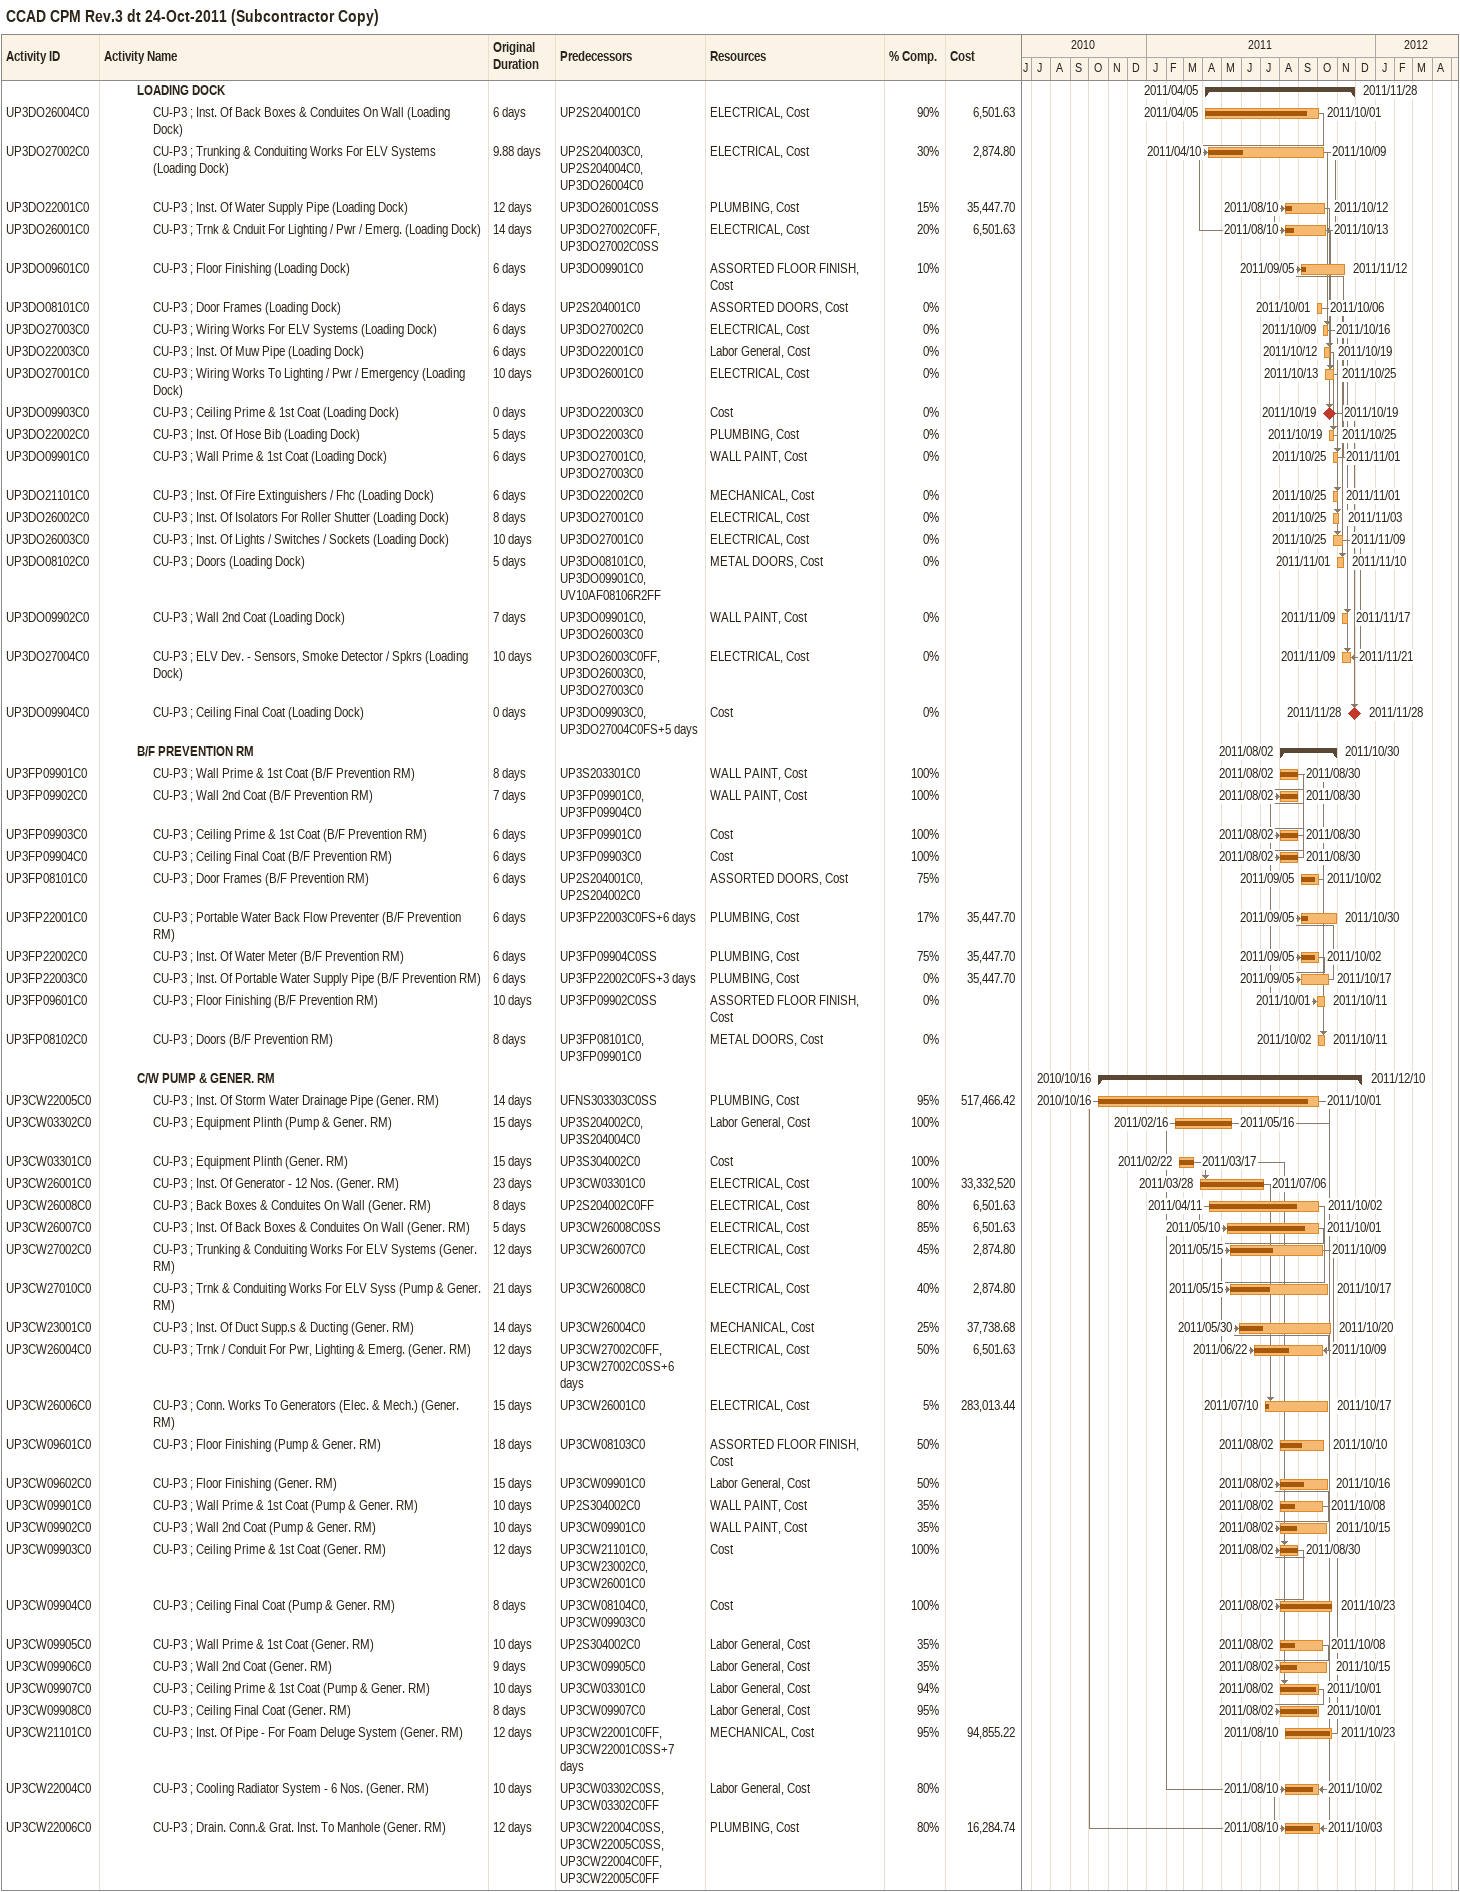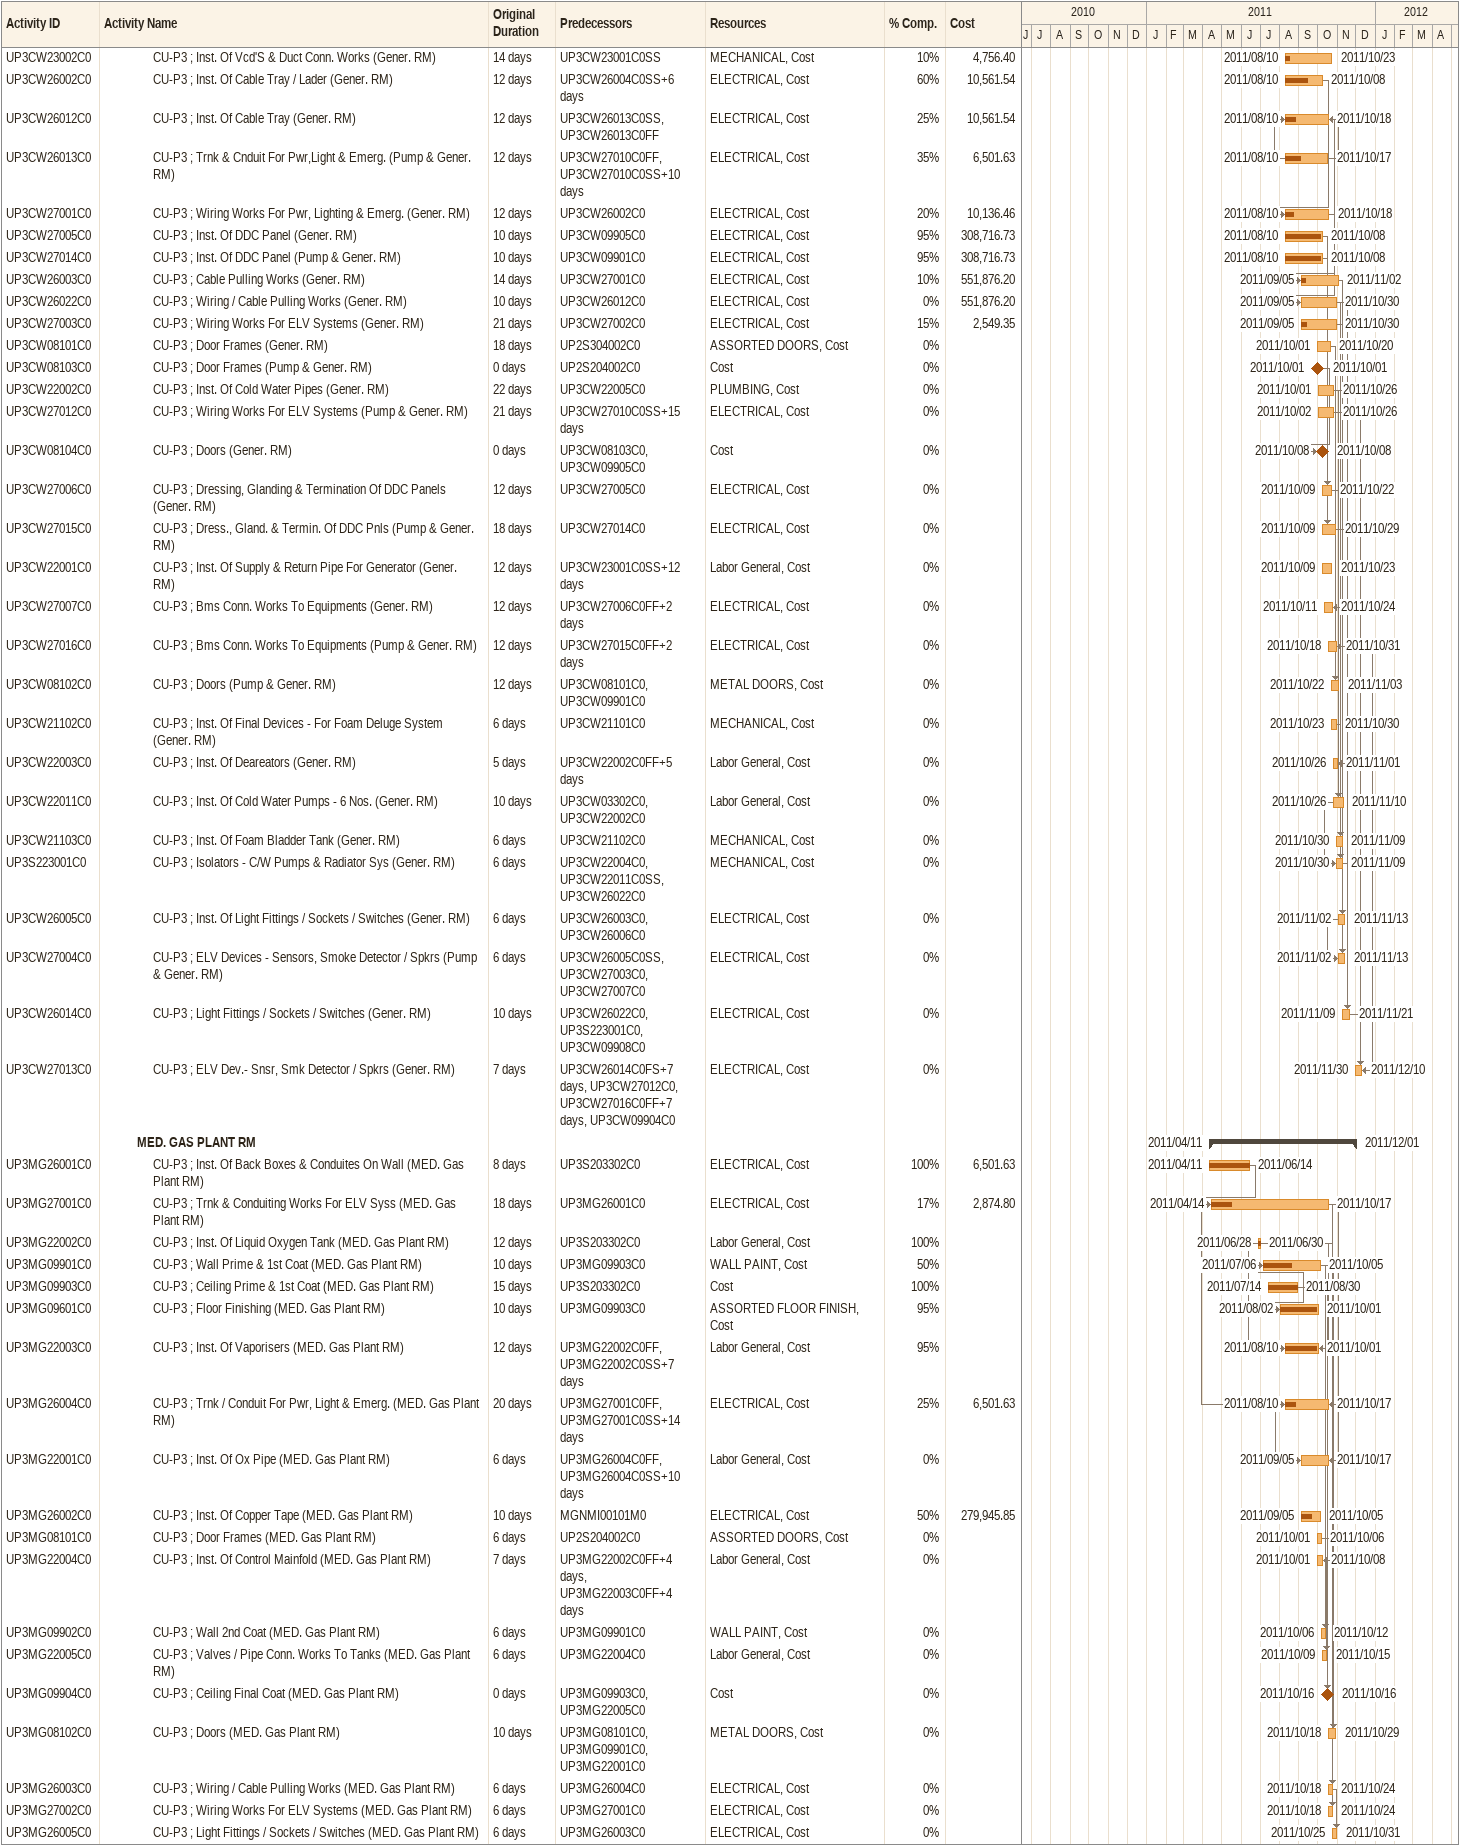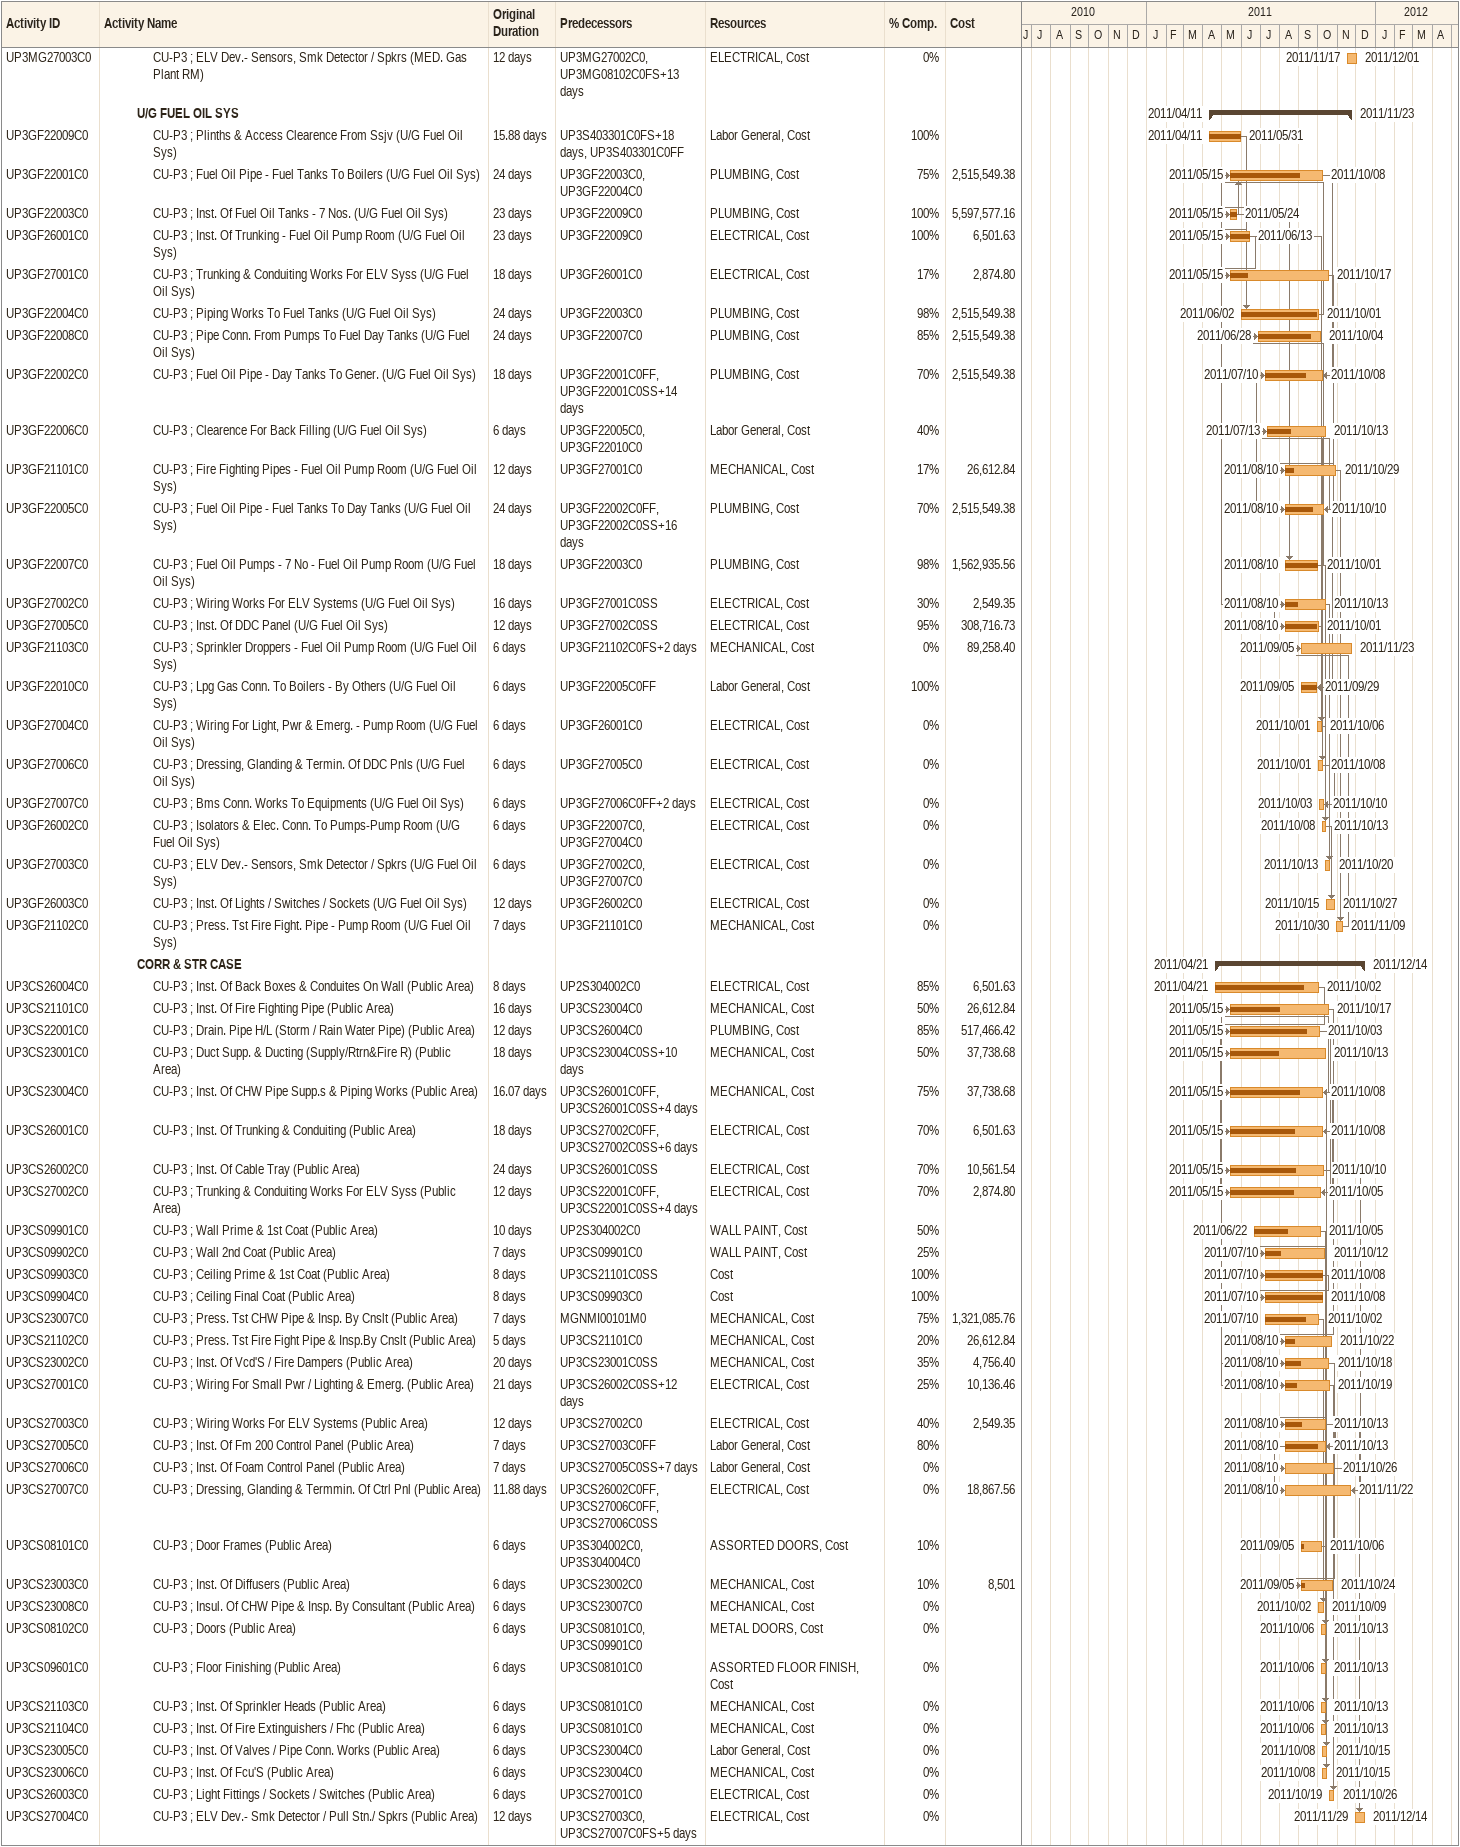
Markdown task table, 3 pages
CCAD CPM Rev.3 dt 24-Oct-2011 (Subcontractor Copy)

| ID | Level | Task | Original duration | Start | Finish | Predecessors | Resources | % complete | Cost |
|---|---|---|---|---|---|---|---|---|---|
|  | 3 | **LOADING DOCK** |  | 2011-04-05 | 2011-11-28 |  |  |  |  |
| UP3DO26004C0 | 4 | CU-P3 ; Inst. Of Back Boxes & Conduites On Wall (Loading Dock) | 6d | 2011-04-05 | 2011-10-01 | UP2S204001C0 | ELECTRICAL, Cost | 90 | 6501.63 |
| UP3DO27002C0 | 4 | CU-P3 ; Trunking & Conduiting Works For ELV Systems (Loading Dock) | 9.88d | 2011-04-10 | 2011-10-09 | UP2S204003C0, UP2S204004C0, UP3DO26004C0 | ELECTRICAL, Cost | 30 | 2874.80 |
| UP3DO22001C0 | 4 | CU-P3 ; Inst. Of Water Supply Pipe (Loading Dock) | 12d | 2011-08-10 | 2011-10-12 | UP3DO26001C0SS | PLUMBING, Cost | 15 | 35447.70 |
| UP3DO26001C0 | 4 | CU-P3 ; Trnk & Cnduit For Lighting / Pwr / Emerg. (Loading Dock) | 14d | 2011-08-10 | 2011-10-13 | UP3DO27002C0FF, UP3DO27002C0SS | ELECTRICAL, Cost | 20 | 6501.63 |
| UP3DO09601C0 | 4 | CU-P3 ; Floor Finishing (Loading Dock) | 6d | 2011-09-05 | 2011-11-12 | UP3DO09901C0 | ASSORTED FLOOR FINISH, Cost | 10 |  |
| UP3DO08101C0 | 4 | CU-P3 ; Door Frames (Loading Dock) | 6d | 2011-10-01 | 2011-10-06 | UP2S204001C0 | ASSORTED DOORS, Cost | 0 |  |
| UP3DO27003C0 | 4 | CU-P3 ; Wiring Works For ELV Systems (Loading Dock) | 6d | 2011-10-09 | 2011-10-16 | UP3DO27002C0 | ELECTRICAL, Cost | 0 |  |
| UP3DO22003C0 | 4 | CU-P3 ; Inst. Of Muw Pipe (Loading Dock) | 6d | 2011-10-12 | 2011-10-19 | UP3DO22001C0 | Labor General, Cost | 0 |  |
| UP3DO27001C0 | 4 | CU-P3 ; Wiring Works To Lighting / Pwr / Emergency (Loading Dock) | 10d | 2011-10-13 | 2011-10-25 | UP3DO26001C0 | ELECTRICAL, Cost | 0 |  |
| UP3DO09903C0 | 4 | CU-P3 ; Ceiling Prime & 1st Coat (Loading Dock) | 0d | 2011-10-19 | 2011-10-19 | UP3DO22003C0 | Cost | 0 |  |
| UP3DO22002C0 | 4 | CU-P3 ; Inst. Of Hose Bib (Loading Dock) | 5d | 2011-10-19 | 2011-10-25 | UP3DO22003C0 | PLUMBING, Cost | 0 |  |
| UP3DO09901C0 | 4 | CU-P3 ; Wall Prime & 1st Coat (Loading Dock) | 6d | 2011-10-25 | 2011-11-01 | UP3DO27001C0, UP3DO27003C0 | WALL PAINT, Cost | 0 |  |
| UP3DO21101C0 | 4 | CU-P3 ; Inst. Of Fire Extinguishers / Fhc (Loading Dock) | 6d | 2011-10-25 | 2011-11-01 | UP3DO22002C0 | MECHANICAL, Cost | 0 |  |
| UP3DO26002C0 | 4 | CU-P3 ; Inst. Of Isolators For Roller Shutter (Loading Dock) | 8d | 2011-10-25 | 2011-11-03 | UP3DO27001C0 | ELECTRICAL, Cost | 0 |  |
| UP3DO26003C0 | 4 | CU-P3 ; Inst. Of Lights / Switches / Sockets (Loading Dock) | 10d | 2011-10-25 | 2011-11-09 | UP3DO27001C0 | ELECTRICAL, Cost | 0 |  |
| UP3DO08102C0 | 4 | CU-P3 ; Doors (Loading Dock) | 5d | 2011-11-01 | 2011-11-10 | UP3DO08101C0, UP3DO09901C0, UV10AF08106R2FF | METAL DOORS, Cost | 0 |  |
| UP3DO09902C0 | 4 | CU-P3 ; Wall 2nd Coat (Loading Dock) | 7d | 2011-11-09 | 2011-11-17 | UP3DO09901C0, UP3DO26003C0 | WALL PAINT, Cost | 0 |  |
| UP3DO27004C0 | 4 | CU-P3 ; ELV Dev. - Sensors, Smoke Detector / Spkrs (Loading Dock) | 10d | 2011-11-09 | 2011-11-21 | UP3DO26003C0FF, UP3DO26003C0, UP3DO27003C0 | ELECTRICAL, Cost | 0 |  |
| UP3DO09904C0 | 4 | CU-P3 ; Ceiling Final Coat (Loading Dock) | 0d | 2011-11-28 | 2011-11-28 | UP3DO09903C0, UP3DO27004C0FS+5d | Cost | 0 |  |
|  | 3 | **B/F PREVENTION RM** |  | 2011-08-02 | 2011-10-30 |  |  |  |  |
| UP3FP09901C0 | 4 | CU-P3 ; Wall Prime & 1st Coat (B/F Prevention RM) | 8d | 2011-08-02 | 2011-08-30 | UP3S203301C0 | WALL PAINT, Cost | 100 |  |
| UP3FP09902C0 | 4 | CU-P3 ; Wall 2nd Coat (B/F Prevention RM) | 7d | 2011-08-02 | 2011-08-30 | UP3FP09901C0, UP3FP09904C0 | WALL PAINT, Cost | 100 |  |
| UP3FP09903C0 | 4 | CU-P3 ; Ceiling Prime & 1st Coat (B/F Prevention RM) | 6d | 2011-08-02 | 2011-08-30 | UP3FP09901C0 | Cost | 100 |  |
| UP3FP09904C0 | 4 | CU-P3 ; Ceiling Final Coat (B/F Prevention RM) | 6d | 2011-08-02 | 2011-08-30 | UP3FP09903C0 | Cost | 100 |  |
| UP3FP08101C0 | 4 | CU-P3 ; Door Frames (B/F Prevention RM) | 6d | 2011-09-05 | 2011-10-02 | UP2S204001C0, UP2S204002C0 | ASSORTED DOORS, Cost | 75 |  |
| UP3FP22001C0 | 4 | CU-P3 ; Portable Water Back Flow Preventer (B/F Prevention RM) | 6d | 2011-09-05 | 2011-10-30 | UP3FP22003C0FS+6d | PLUMBING, Cost | 17 | 35447.70 |
| UP3FP22002C0 | 4 | CU-P3 ; Inst. Of Water Meter (B/F Prevention RM) | 6d | 2011-09-05 | 2011-10-02 | UP3FP09904C0SS | PLUMBING, Cost | 75 | 35447.70 |
| UP3FP22003C0 | 4 | CU-P3 ; Inst. Of Portable Water Supply Pipe (B/F Prevention RM) | 6d | 2011-09-05 | 2011-10-17 | UP3FP22002C0FS+3d | PLUMBING, Cost | 0 | 35447.70 |
| UP3FP09601C0 | 4 | CU-P3 ; Floor Finishing (B/F Prevention RM) | 10d | 2011-10-01 | 2011-10-11 | UP3FP09902C0SS | ASSORTED FLOOR FINISH, Cost | 0 |  |
| UP3FP08102C0 | 4 | CU-P3 ; Doors (B/F Prevention RM) | 8d | 2011-10-02 | 2011-10-11 | UP3FP08101C0, UP3FP09901C0 | METAL DOORS, Cost | 0 |  |
|  | 3 | **C/W PUMP & GENER. RM** |  | 2010-10-16 | 2011-12-10 |  |  |  |  |
| UP3CW22005C0 | 4 | CU-P3 ; Inst. Of Storm Water Drainage Pipe (Gener. RM) | 14d | 2010-10-16 | 2011-10-01 | UFNS303303C0SS | PLUMBING, Cost | 95 | 517466.42 |
| UP3CW03302C0 | 4 | CU-P3 ; Equipment Plinth (Pump & Gener. RM) | 15d | 2011-02-16 | 2011-05-16 | UP3S204002C0, UP3S204004C0 | Labor General, Cost | 100 |  |
| UP3CW03301C0 | 4 | CU-P3 ; Equipment Plinth (Gener. RM) | 15d | 2011-02-22 | 2011-03-17 | UP3S304002C0 | Cost | 100 |  |
| UP3CW26001C0 | 4 | CU-P3 ; Inst. Of Generator - 12 Nos. (Gener. RM) | 23d | 2011-03-28 | 2011-07-06 | UP3CW03301C0 | ELECTRICAL, Cost | 100 | 33332520 |
| UP3CW26008C0 | 4 | CU-P3 ; Back Boxes & Conduites On Wall (Gener. RM) | 8d | 2011-04-11 | 2011-10-02 | UP2S204002C0FF | ELECTRICAL, Cost | 80 | 6501.63 |
| UP3CW26007C0 | 4 | CU-P3 ; Inst. Of Back Boxes & Conduites On Wall (Gener. RM) | 5d | 2011-05-10 | 2011-10-01 | UP3CW26008C0SS | ELECTRICAL, Cost | 85 | 6501.63 |
| UP3CW27002C0 | 4 | CU-P3 ; Trunking & Conduiting Works For ELV Systems (Gener. RM) | 12d | 2011-05-15 | 2011-10-09 | UP3CW26007C0 | ELECTRICAL, Cost | 45 | 2874.80 |
| UP3CW27010C0 | 4 | CU-P3 ; Trnk & Conduiting Works For ELV Syss (Pump & Gener. RM) | 21d | 2011-05-15 | 2011-10-17 | UP3CW26008C0 | ELECTRICAL, Cost | 40 | 2874.80 |
| UP3CW23001C0 | 4 | CU-P3 ; Inst. Of Duct Supp.s & Ducting (Gener. RM) | 14d | 2011-05-30 | 2011-10-20 | UP3CW26004C0 | MECHANICAL, Cost | 25 | 37738.68 |
| UP3CW26004C0 | 4 | CU-P3 ; Trnk / Conduit For Pwr, Lighting & Emerg. (Gener. RM) | 12d | 2011-06-22 | 2011-10-09 | UP3CW27002C0FF, UP3CW27002C0SS+6d | ELECTRICAL, Cost | 50 | 6501.63 |
| UP3CW26006C0 | 4 | CU-P3 ; Conn. Works To Generators (Elec. & Mech.) (Gener. RM) | 15d | 2011-07-10 | 2011-10-17 | UP3CW26001C0 | ELECTRICAL, Cost | 5 | 283013.44 |
| UP3CW09601C0 | 4 | CU-P3 ; Floor Finishing (Pump & Gener. RM) | 18d | 2011-08-02 | 2011-10-10 | UP3CW08103C0 | ASSORTED FLOOR FINISH, Cost | 50 |  |
| UP3CW09602C0 | 4 | CU-P3 ; Floor Finishing (Gener. RM) | 15d | 2011-08-02 | 2011-10-16 | UP3CW09901C0 | Labor General, Cost | 50 |  |
| UP3CW09901C0 | 4 | CU-P3 ; Wall Prime & 1st Coat (Pump & Gener. RM) | 10d | 2011-08-02 | 2011-10-08 | UP2S304002C0 | WALL PAINT, Cost | 35 |  |
| UP3CW09902C0 | 4 | CU-P3 ; Wall 2nd Coat (Pump & Gener. RM) | 10d | 2011-08-02 | 2011-10-15 | UP3CW09901C0 | WALL PAINT, Cost | 35 |  |
| UP3CW09903C0 | 4 | CU-P3 ; Ceiling Prime & 1st Coat (Gener. RM) | 12d | 2011-08-02 | 2011-08-30 | UP3CW21101C0, UP3CW23002C0, UP3CW26001C0 | Cost | 100 |  |
| UP3CW09904C0 | 4 | CU-P3 ; Ceiling Final Coat (Pump & Gener. RM) | 8d | 2011-08-02 | 2011-10-23 | UP3CW08104C0, UP3CW09903C0 | Cost | 100 |  |
| UP3CW09905C0 | 4 | CU-P3 ; Wall Prime & 1st Coat (Gener. RM) | 10d | 2011-08-02 | 2011-10-08 | UP2S304002C0 | Labor General, Cost | 35 |  |
| UP3CW09906C0 | 4 | CU-P3 ; Wall 2nd Coat (Gener. RM) | 9d | 2011-08-02 | 2011-10-15 | UP3CW09905C0 | Labor General, Cost | 35 |  |
| UP3CW09907C0 | 4 | CU-P3 ; Ceiling Prime & 1st Coat (Pump & Gener. RM) | 10d | 2011-08-02 | 2011-10-01 | UP3CW03301C0 | Labor General, Cost | 94 |  |
| UP3CW09908C0 | 4 | CU-P3 ; Ceiling Final Coat (Gener. RM) | 8d | 2011-08-02 | 2011-10-01 | UP3CW09907C0 | Labor General, Cost | 95 |  |
| UP3CW21101C0 | 4 | CU-P3 ; Inst. Of Pipe - For Foam Deluge System (Gener. RM) | 12d | 2011-08-10 | 2011-10-23 | UP3CW22001C0FF, UP3CW22001C0SS+7d | MECHANICAL, Cost | 95 | 94855.22 |
| UP3CW22004C0 | 4 | CU-P3 ; Cooling Radiator System - 6 Nos. (Gener. RM) | 10d | 2011-08-10 | 2011-10-02 | UP3CW03302C0SS, UP3CW03302C0FF | Labor General, Cost | 80 |  |
| UP3CW22006C0 | 4 | CU-P3 ; Drain. Conn.& Grat. Inst. To Manhole (Gener. RM) | 12d | 2011-08-10 | 2011-10-03 | UP3CW22004C0SS, UP3CW22005C0SS, UP3CW22004C0FF, UP3CW22005C0FF | PLUMBING, Cost | 80 | 16284.74 |
| UP3CW23002C0 | 4 | CU-P3 ; Inst. Of Vcd'S & Duct Conn. Works (Gener. RM) | 14d | 2011-08-10 | 2011-10-23 | UP3CW23001C0SS | MECHANICAL, Cost | 10 | 4756.40 |
| UP3CW26002C0 | 4 | CU-P3 ; Inst. Of Cable Tray / Lader (Gener. RM) | 12d | 2011-08-10 | 2011-10-08 | UP3CW26004C0SS+6d | ELECTRICAL, Cost | 60 | 10561.54 |
| UP3CW26012C0 | 4 | CU-P3 ; Inst. Of Cable Tray (Gener. RM) | 12d | 2011-08-10 | 2011-10-18 | UP3CW26013C0SS, UP3CW26013C0FF | ELECTRICAL, Cost | 25 | 10561.54 |
| UP3CW26013C0 | 4 | CU-P3 ; Trnk & Cnduit For Pwr,Light & Emerg. (Pump & Gener. RM) | 12d | 2011-08-10 | 2011-10-17 | UP3CW27010C0FF, UP3CW27010C0SS+10d | ELECTRICAL, Cost | 35 | 6501.63 |
| UP3CW27001C0 | 4 | CU-P3 ; Wiring Works For Pwr, Lighting & Emerg. (Gener. RM) | 12d | 2011-08-10 | 2011-10-18 | UP3CW26002C0 | ELECTRICAL, Cost | 20 | 10136.46 |
| UP3CW27005C0 | 4 | CU-P3 ; Inst. Of DDC Panel (Gener. RM) | 10d | 2011-08-10 | 2011-10-08 | UP3CW09905C0 | ELECTRICAL, Cost | 95 | 308716.73 |
| UP3CW27014C0 | 4 | CU-P3 ; Inst. Of DDC Panel (Pump & Gener. RM) | 10d | 2011-08-10 | 2011-10-08 | UP3CW09901C0 | ELECTRICAL, Cost | 95 | 308716.73 |
| UP3CW26003C0 | 4 | CU-P3 ; Cable Pulling Works (Gener. RM) | 14d | 2011-09-05 | 2011-11-02 | UP3CW27001C0 | ELECTRICAL, Cost | 10 | 551876.20 |
| UP3CW26022C0 | 4 | CU-P3 ; Wiring / Cable Pulling Works (Gener. RM) | 10d | 2011-09-05 | 2011-10-30 | UP3CW26012C0 | ELECTRICAL, Cost | 0 | 551876.20 |
| UP3CW27003C0 | 4 | CU-P3 ; Wiring Works For ELV Systems (Gener. RM) | 21d | 2011-09-05 | 2011-10-30 | UP3CW27002C0 | ELECTRICAL, Cost | 15 | 2549.35 |
| UP3CW08101C0 | 4 | CU-P3 ; Door Frames (Gener. RM) | 18d | 2011-10-01 | 2011-10-20 | UP2S304002C0 | ASSORTED DOORS, Cost | 0 |  |
| UP3CW08103C0 | 4 | CU-P3 ; Door Frames (Pump & Gener. RM) | 0d | 2011-10-01 | 2011-10-01 | UP2S204002C0 | Cost | 0 |  |
| UP3CW22002C0 | 4 | CU-P3 ; Inst. Of Cold Water Pipes (Gener. RM) | 22d | 2011-10-01 | 2011-10-26 | UP3CW22005C0 | PLUMBING, Cost | 0 |  |
| UP3CW27012C0 | 4 | CU-P3 ; Wiring Works For ELV Systems (Pump & Gener. RM) | 21d | 2011-10-02 | 2011-10-26 | UP3CW27010C0SS+15d | ELECTRICAL, Cost | 0 |  |
| UP3CW08104C0 | 4 | CU-P3 ; Doors (Gener. RM) | 0d | 2011-10-08 | 2011-10-08 | UP3CW08103C0, UP3CW09905C0 | Cost | 0 |  |
| UP3CW27006C0 | 4 | CU-P3 ; Dressing, Glanding & Termination Of DDC Panels (Gener. RM) | 12d | 2011-10-09 | 2011-10-22 | UP3CW27005C0 | ELECTRICAL, Cost | 0 |  |
| UP3CW27015C0 | 4 | CU-P3 ; Dress., Gland. & Termin. Of DDC Pnls (Pump & Gener. RM) | 18d | 2011-10-09 | 2011-10-29 | UP3CW27014C0 | ELECTRICAL, Cost | 0 |  |
| UP3CW22001C0 | 4 | CU-P3 ; Inst. Of Supply & Return Pipe For Generator (Gener. RM) | 12d | 2011-10-09 | 2011-10-23 | UP3CW23001C0SS+12d | Labor General, Cost | 0 |  |
| UP3CW27007C0 | 4 | CU-P3 ; Bms Conn. Works To Equipments (Gener. RM) | 12d | 2011-10-11 | 2011-10-24 | UP3CW27006C0FF+2d | ELECTRICAL, Cost | 0 |  |
| UP3CW27016C0 | 4 | CU-P3 ; Bms Conn. Works To Equipments (Pump & Gener. RM) | 12d | 2011-10-18 | 2011-10-31 | UP3CW27015C0FF+2d | ELECTRICAL, Cost | 0 |  |
| UP3CW08102C0 | 4 | CU-P3 ; Doors (Pump & Gener. RM) | 12d | 2011-10-22 | 2011-11-03 | UP3CW08101C0, UP3CW09901C0 | METAL DOORS, Cost | 0 |  |
| UP3CW21102C0 | 4 | CU-P3 ; Inst. Of Final Devices - For Foam Deluge System (Gener. RM) | 6d | 2011-10-23 | 2011-10-30 | UP3CW21101C0 | MECHANICAL, Cost | 0 |  |
| UP3CW22003C0 | 4 | CU-P3 ; Inst. Of Deareators (Gener. RM) | 5d | 2011-10-26 | 2011-11-01 | UP3CW22002C0FF+5d | Labor General, Cost | 0 |  |
| UP3CW22011C0 | 4 | CU-P3 ; Inst. Of Cold Water Pumps - 6 Nos. (Gener. RM) | 10d | 2011-10-26 | 2011-11-10 | UP3CW03302C0, UP3CW22002C0 | Labor General, Cost | 0 |  |
| UP3CW21103C0 | 4 | CU-P3 ; Inst. Of Foam Bladder Tank (Gener. RM) | 6d | 2011-10-30 | 2011-11-09 | UP3CW21102C0 | MECHANICAL, Cost | 0 |  |
| UP3S223001C0 | 4 | CU-P3 ; Isolators - C/W Pumps & Radiator Sys (Gener. RM) | 6d | 2011-10-30 | 2011-11-09 | UP3CW22004C0, UP3CW22011C0SS, UP3CW26022C0 | MECHANICAL, Cost | 0 |  |
| UP3CW26005C0 | 4 | CU-P3 ; Inst. Of Light Fittings / Sockets / Switches (Gener. RM) | 6d | 2011-11-02 | 2011-11-13 | UP3CW26003C0, UP3CW26006C0 | ELECTRICAL, Cost | 0 |  |
| UP3CW27004C0 | 4 | CU-P3 ; ELV Devices - Sensors, Smoke Detector / Spkrs (Pump & Gener. RM) | 6d | 2011-11-02 | 2011-11-13 | UP3CW26005C0SS, UP3CW27003C0, UP3CW27007C0 | ELECTRICAL, Cost | 0 |  |
| UP3CW26014C0 | 4 | CU-P3 ; Light Fittings / Sockets / Switches (Gener. RM) | 10d | 2011-11-09 | 2011-11-21 | UP3CW26022C0, UP3S223001C0, UP3CW09908C0 | ELECTRICAL, Cost | 0 |  |
| UP3CW27013C0 | 4 | CU-P3 ; ELV Dev.- Snsr, Smk Detector / Spkrs (Gener. RM) | 7d | 2011-11-30 | 2011-12-10 | UP3CW26014C0FS+7d, UP3CW27012C0, UP3CW27016C0FF+7d, UP3CW09904C0 | ELECTRICAL, Cost | 0 |  |
|  | 3 | **MED. GAS PLANT RM** |  | 2011-04-11 | 2011-12-01 |  |  |  |  |
| UP3MG26001C0 | 4 | CU-P3 ; Inst. Of Back Boxes & Conduites On Wall (MED. Gas Plant RM) | 8d | 2011-04-11 | 2011-06-14 | UP3S203302C0 | ELECTRICAL, Cost | 100 | 6501.63 |
| UP3MG27001C0 | 4 | CU-P3 ; Trnk & Conduiting Works For ELV Syss (MED. Gas Plant RM) | 18d | 2011-04-14 | 2011-10-17 | UP3MG26001C0 | ELECTRICAL, Cost | 17 | 2874.80 |
| UP3MG22002C0 | 4 | CU-P3 ; Inst. Of Liquid Oxygen Tank (MED. Gas Plant RM) | 12d | 2011-06-28 | 2011-06-30 | UP3S203302C0 | Labor General, Cost | 100 |  |
| UP3MG09901C0 | 4 | CU-P3 ; Wall Prime & 1st Coat (MED. Gas Plant RM) | 10d | 2011-07-06 | 2011-10-05 | UP3MG09903C0 | WALL PAINT, Cost | 50 |  |
| UP3MG09903C0 | 4 | CU-P3 ; Ceiling Prime & 1st Coat (MED. Gas Plant RM) | 15d | 2011-07-14 | 2011-08-30 | UP3S203302C0 | Cost | 100 |  |
| UP3MG09601C0 | 4 | CU-P3 ; Floor Finishing (MED. Gas Plant RM) | 10d | 2011-08-02 | 2011-10-01 | UP3MG09903C0 | ASSORTED FLOOR FINISH, Cost | 95 |  |
| UP3MG22003C0 | 4 | CU-P3 ; Inst. Of Vaporisers (MED. Gas Plant RM) | 12d | 2011-08-10 | 2011-10-01 | UP3MG22002C0FF, UP3MG22002C0SS+7d | Labor General, Cost | 95 |  |
| UP3MG26004C0 | 4 | CU-P3 ; Trnk / Conduit For Pwr, Light & Emerg. (MED. Gas Plant RM) | 20d | 2011-08-10 | 2011-10-17 | UP3MG27001C0FF, UP3MG27001C0SS+14d | ELECTRICAL, Cost | 25 | 6501.63 |
| UP3MG22001C0 | 4 | CU-P3 ; Inst. Of Ox Pipe (MED. Gas Plant RM) | 6d | 2011-09-05 | 2011-10-17 | UP3MG26004C0FF, UP3MG26004C0SS+10d | Labor General, Cost | 0 |  |
| UP3MG26002C0 | 4 | CU-P3 ; Inst. Of Copper Tape (MED. Gas Plant RM) | 10d | 2011-09-05 | 2011-10-05 | MGNMI00101M0 | ELECTRICAL, Cost | 50 | 279945.85 |
| UP3MG08101C0 | 4 | CU-P3 ; Door Frames (MED. Gas Plant RM) | 6d | 2011-10-01 | 2011-10-06 | UP2S204002C0 | ASSORTED DOORS, Cost | 0 |  |
| UP3MG22004C0 | 4 | CU-P3 ; Inst. Of Control Mainfold (MED. Gas Plant RM) | 7d | 2011-10-01 | 2011-10-08 | UP3MG22002C0FF+4d, UP3MG22003C0FF+4d | Labor General, Cost | 0 |  |
| UP3MG09902C0 | 4 | CU-P3 ; Wall 2nd Coat (MED. Gas Plant RM) | 6d | 2011-10-06 | 2011-10-12 | UP3MG09901C0 | WALL PAINT, Cost | 0 |  |
| UP3MG22005C0 | 4 | CU-P3 ; Valves / Pipe Conn. Works To Tanks (MED. Gas Plant RM) | 6d | 2011-10-09 | 2011-10-15 | UP3MG22004C0 | Labor General, Cost | 0 |  |
| UP3MG09904C0 | 4 | CU-P3 ; Ceiling Final Coat (MED. Gas Plant RM) | 0d | 2011-10-16 | 2011-10-16 | UP3MG09903C0, UP3MG22005C0 | Cost | 0 |  |
| UP3MG08102C0 | 4 | CU-P3 ; Doors (MED. Gas Plant RM) | 10d | 2011-10-18 | 2011-10-29 | UP3MG08101C0, UP3MG09901C0, UP3MG22001C0 | METAL DOORS, Cost | 0 |  |
| UP3MG26003C0 | 4 | CU-P3 ; Wiring / Cable Pulling Works (MED. Gas Plant RM) | 6d | 2011-10-18 | 2011-10-24 | UP3MG26004C0 | ELECTRICAL, Cost | 0 |  |
| UP3MG27002C0 | 4 | CU-P3 ; Wiring Works For ELV Systems (MED. Gas Plant RM) | 6d | 2011-10-18 | 2011-10-24 | UP3MG27001C0 | ELECTRICAL, Cost | 0 |  |
| UP3MG26005C0 | 4 | CU-P3 ; Light Fittings / Sockets / Switches (MED. Gas Plant RM) | 6d | 2011-10-25 | 2011-10-31 | UP3MG26003C0 | ELECTRICAL, Cost | 0 |  |
| UP3MG27003C0 | 4 | CU-P3 ; ELV Dev.- Sensors, Smk Detector / Spkrs (MED. Gas Plant RM) | 12d | 2011-11-17 | 2011-12-01 | UP3MG27002C0, UP3MG08102C0FS+13d | ELECTRICAL, Cost | 0 |  |
|  | 3 | **U/G FUEL OIL SYS** |  | 2011-04-11 | 2011-11-23 |  |  |  |  |
| UP3GF22009C0 | 4 | CU-P3 ; Plinths & Access Clearence From Ssjv (U/G Fuel Oil Sys) | 15.88d | 2011-04-11 | 2011-05-31 | UP3S403301C0FS+18d, UP3S403301C0FF | Labor General, Cost | 100 |  |
| UP3GF22001C0 | 4 | CU-P3 ; Fuel Oil Pipe - Fuel Tanks To Boilers (U/G Fuel Oil Sys) | 24d | 2011-05-15 | 2011-10-08 | UP3GF22003C0, UP3GF22004C0 | PLUMBING, Cost | 75 | 2515549.38 |
| UP3GF22003C0 | 4 | CU-P3 ; Inst. Of Fuel Oil Tanks - 7 Nos. (U/G Fuel Oil Sys) | 23d | 2011-05-15 | 2011-05-24 | UP3GF22009C0 | PLUMBING, Cost | 100 | 5597577.16 |
| UP3GF26001C0 | 4 | CU-P3 ; Inst. Of Trunking - Fuel Oil Pump Room (U/G Fuel Oil Sys) | 23d | 2011-05-15 | 2011-06-13 | UP3GF22009C0 | ELECTRICAL, Cost | 100 | 6501.63 |
| UP3GF27001C0 | 4 | CU-P3 ; Trunking & Conduiting Works For ELV Syss (U/G Fuel Oil Sys) | 18d | 2011-05-15 | 2011-10-17 | UP3GF26001C0 | ELECTRICAL, Cost | 17 | 2874.80 |
| UP3GF22004C0 | 4 | CU-P3 ; Piping Works To Fuel Tanks (U/G Fuel Oil Sys) | 24d | 2011-06-02 | 2011-10-01 | UP3GF22003C0 | PLUMBING, Cost | 98 | 2515549.38 |
| UP3GF22008C0 | 4 | CU-P3 ; Pipe Conn. From Pumps To Fuel Day Tanks (U/G Fuel Oil Sys) | 24d | 2011-06-28 | 2011-10-04 | UP3GF22007C0 | PLUMBING, Cost | 85 | 2515549.38 |
| UP3GF22002C0 | 4 | CU-P3 ; Fuel Oil Pipe - Day Tanks To Gener. (U/G Fuel Oil Sys) | 18d | 2011-07-10 | 2011-10-08 | UP3GF22001C0FF, UP3GF22001C0SS+14d | PLUMBING, Cost | 70 | 2515549.38 |
| UP3GF22006C0 | 4 | CU-P3 ; Clearence For Back Filling (U/G Fuel Oil Sys) | 6d | 2011-07-13 | 2011-10-13 | UP3GF22005C0, UP3GF22010C0 | Labor General, Cost | 40 |  |
| UP3GF21101C0 | 4 | CU-P3 ; Fire Fighting Pipes - Fuel Oil Pump Room (U/G Fuel Oil Sys) | 12d | 2011-08-10 | 2011-10-29 | UP3GF27001C0 | MECHANICAL, Cost | 17 | 26612.84 |
| UP3GF22005C0 | 4 | CU-P3 ; Fuel Oil Pipe - Fuel Tanks To Day Tanks (U/G Fuel Oil Sys) | 24d | 2011-08-10 | 2011-10-10 | UP3GF22002C0FF, UP3GF22002C0SS+16d | PLUMBING, Cost | 70 | 2515549.38 |
| UP3GF22007C0 | 4 | CU-P3 ; Fuel Oil Pumps - 7 No - Fuel Oil Pump Room (U/G Fuel Oil Sys) | 18d | 2011-08-10 | 2011-10-01 | UP3GF22003C0 | PLUMBING, Cost | 98 | 1562935.56 |
| UP3GF27002C0 | 4 | CU-P3 ; Wiring Works For ELV Systems (U/G Fuel Oil Sys) | 16d | 2011-08-10 | 2011-10-13 | UP3GF27001C0SS | ELECTRICAL, Cost | 30 | 2549.35 |
| UP3GF27005C0 | 4 | CU-P3 ; Inst. Of DDC Panel (U/G Fuel Oil Sys) | 12d | 2011-08-10 | 2011-10-01 | UP3GF27002C0SS | ELECTRICAL, Cost | 95 | 308716.73 |
| UP3GF21103C0 | 4 | CU-P3 ; Sprinkler Droppers - Fuel Oil Pump Room (U/G Fuel Oil Sys) | 6d | 2011-09-05 | 2011-11-23 | UP3GF21102C0FS+2d | MECHANICAL, Cost | 0 | 89258.40 |
| UP3GF22010C0 | 4 | CU-P3 ; Lpg Gas Conn. To Boilers - By Others (U/G Fuel Oil Sys) | 6d | 2011-09-05 | 2011-09-29 | UP3GF22005C0FF | Labor General, Cost | 100 |  |
| UP3GF27004C0 | 4 | CU-P3 ; Wiring For Light, Pwr & Emerg. - Pump Room (U/G Fuel Oil Sys) | 6d | 2011-10-01 | 2011-10-06 | UP3GF26001C0 | ELECTRICAL, Cost | 0 |  |
| UP3GF27006C0 | 4 | CU-P3 ; Dressing, Glanding & Termin. Of DDC Pnls (U/G Fuel Oil Sys) | 6d | 2011-10-01 | 2011-10-08 | UP3GF27005C0 | ELECTRICAL, Cost | 0 |  |
| UP3GF27007C0 | 4 | CU-P3 ; Bms Conn. Works To Equipments (U/G Fuel Oil Sys) | 6d | 2011-10-03 | 2011-10-10 | UP3GF27006C0FF+2d | ELECTRICAL, Cost | 0 |  |
| UP3GF26002C0 | 4 | CU-P3 ; Isolators & Elec. Conn. To Pumps-Pump Room (U/G Fuel Oil Sys) | 6d | 2011-10-08 | 2011-10-13 | UP3GF22007C0, UP3GF27004C0 | ELECTRICAL, Cost | 0 |  |
| UP3GF27003C0 | 4 | CU-P3 ; ELV Dev.- Sensors, Smk Detector / Spkrs (U/G Fuel Oil Sys) | 6d | 2011-10-13 | 2011-10-20 | UP3GF27002C0, UP3GF27007C0 | ELECTRICAL, Cost | 0 |  |
| UP3GF26003C0 | 4 | CU-P3 ; Inst. Of Lights / Switches / Sockets (U/G Fuel Oil Sys) | 12d | 2011-10-15 | 2011-10-27 | UP3GF26002C0 | ELECTRICAL, Cost | 0 |  |
| UP3GF21102C0 | 4 | CU-P3 ; Press. Tst Fire Fight. Pipe - Pump Room (U/G Fuel Oil Sys) | 7d | 2011-10-30 | 2011-11-09 | UP3GF21101C0 | MECHANICAL, Cost | 0 |  |
|  | 3 | **CORR & STR CASE** |  | 2011-04-21 | 2011-12-14 |  |  |  |  |
| UP3CS26004C0 | 4 | CU-P3 ; Inst. Of Back Boxes & Conduites On Wall (Public Area) | 8d | 2011-04-21 | 2011-10-02 | UP2S304002C0 | ELECTRICAL, Cost | 85 | 6501.63 |
| UP3CS21101C0 | 4 | CU-P3 ; Inst. Of Fire Fighting Pipe (Public Area) | 16d | 2011-05-15 | 2011-10-17 | UP3CS23004C0 | MECHANICAL, Cost | 50 | 26612.84 |
| UP3CS22001C0 | 4 | CU-P3 ; Drain. Pipe H/L (Storm / Rain Water Pipe) (Public Area) | 12d | 2011-05-15 | 2011-10-03 | UP3CS26004C0 | PLUMBING, Cost | 85 | 517466.42 |
| UP3CS23001C0 | 4 | CU-P3 ; Duct Supp. & Ducting (Supply/Rtrn&Fire R) (Public Area) | 18d | 2011-05-15 | 2011-10-13 | UP3CS23004C0SS+10d | MECHANICAL, Cost | 50 | 37738.68 |
| UP3CS23004C0 | 4 | CU-P3 ; Inst. Of CHW Pipe Supp.s & Piping Works (Public Area) | 16.07d | 2011-05-15 | 2011-10-08 | UP3CS26001C0FF, UP3CS26001C0SS+4d | MECHANICAL, Cost | 75 | 37738.68 |
| UP3CS26001C0 | 4 | CU-P3 ; Inst. Of Trunking & Conduiting (Public Area) | 18d | 2011-05-15 | 2011-10-08 | UP3CS27002C0FF, UP3CS27002C0SS+6d | ELECTRICAL, Cost | 70 | 6501.63 |
| UP3CS26002C0 | 4 | CU-P3 ; Inst. Of Cable Tray (Public Area) | 24d | 2011-05-15 | 2011-10-10 | UP3CS26001C0SS | ELECTRICAL, Cost | 70 | 10561.54 |
| UP3CS27002C0 | 4 | CU-P3 ; Trunking & Conduiting Works For ELV Syss (Public Area) | 12d | 2011-05-15 | 2011-10-05 | UP3CS22001C0FF, UP3CS22001C0SS+4d | ELECTRICAL, Cost | 70 | 2874.80 |
| UP3CS09901C0 | 4 | CU-P3 ; Wall Prime & 1st Coat (Public Area) | 10d | 2011-06-22 | 2011-10-05 | UP2S304002C0 | WALL PAINT, Cost | 50 |  |
| UP3CS09902C0 | 4 | CU-P3 ; Wall 2nd Coat (Public Area) | 7d | 2011-07-10 | 2011-10-12 | UP3CS09901C0 | WALL PAINT, Cost | 25 |  |
| UP3CS09903C0 | 4 | CU-P3 ; Ceiling Prime & 1st Coat (Public Area) | 8d | 2011-07-10 | 2011-10-08 | UP3CS21101C0SS | Cost | 100 |  |
| UP3CS09904C0 | 4 | CU-P3 ; Ceiling Final Coat (Public Area) | 8d | 2011-07-10 | 2011-10-08 | UP3CS09903C0 | Cost | 100 |  |
| UP3CS23007C0 | 4 | CU-P3 ; Press. Tst CHW Pipe & Insp. By Cnslt (Public Area) | 7d | 2011-07-10 | 2011-10-02 | MGNMI00101M0 | MECHANICAL, Cost | 75 | 1321085.76 |
| UP3CS21102C0 | 4 | CU-P3 ; Press. Tst Fire Fight Pipe & Insp.By Cnslt (Public Area) | 5d | 2011-08-10 | 2011-10-22 | UP3CS21101C0 | MECHANICAL, Cost | 20 | 26612.84 |
| UP3CS23002C0 | 4 | CU-P3 ; Inst. Of Vcd'S / Fire Dampers (Public Area) | 20d | 2011-08-10 | 2011-10-18 | UP3CS23001C0SS | MECHANICAL, Cost | 35 | 4756.40 |
| UP3CS27001C0 | 4 | CU-P3 ; Wiring For Small Pwr / Lighting & Emerg. (Public Area) | 21d | 2011-08-10 | 2011-10-19 | UP3CS26002C0SS+12d | ELECTRICAL, Cost | 25 | 10136.46 |
| UP3CS27003C0 | 4 | CU-P3 ; Wiring Works For ELV Systems (Public Area) | 12d | 2011-08-10 | 2011-10-13 | UP3CS27002C0 | ELECTRICAL, Cost | 40 | 2549.35 |
| UP3CS27005C0 | 4 | CU-P3 ; Inst. Of Fm 200 Control Panel (Public Area) | 7d | 2011-08-10 | 2011-10-13 | UP3CS27003C0FF | Labor General, Cost | 80 |  |
| UP3CS27006C0 | 4 | CU-P3 ; Inst. Of Foam Control Panel (Public Area) | 7d | 2011-08-10 | 2011-10-26 | UP3CS27005C0SS+7d | Labor General, Cost | 0 |  |
| UP3CS27007C0 | 4 | CU-P3 ; Dressing, Glanding & Termmin. Of Ctrl Pnl (Public Area) | 11.88d | 2011-08-10 | 2011-11-22 | UP3CS26002C0FF, UP3CS27006C0FF, UP3CS27006C0SS | ELECTRICAL, Cost | 0 | 18867.56 |
| UP3CS08101C0 | 4 | CU-P3 ; Door Frames (Public Area) | 6d | 2011-09-05 | 2011-10-06 | UP3S304002C0, UP3S304004C0 | ASSORTED DOORS, Cost | 10 |  |
| UP3CS23003C0 | 4 | CU-P3 ; Inst. Of Diffusers (Public Area) | 6d | 2011-09-05 | 2011-10-24 | UP3CS23002C0 | MECHANICAL, Cost | 10 | 8501 |
| UP3CS23008C0 | 4 | CU-P3 ; Insul. Of CHW Pipe & Insp. By Consultant (Public Area) | 6d | 2011-10-02 | 2011-10-09 | UP3CS23007C0 | MECHANICAL, Cost | 0 |  |
| UP3CS08102C0 | 4 | CU-P3 ; Doors (Public Area) | 6d | 2011-10-06 | 2011-10-13 | UP3CS08101C0, UP3CS09901C0 | METAL DOORS, Cost | 0 |  |
| UP3CS09601C0 | 4 | CU-P3 ; Floor Finishing (Public Area) | 6d | 2011-10-06 | 2011-10-13 | UP3CS08101C0 | ASSORTED FLOOR FINISH, Cost | 0 |  |
| UP3CS21103C0 | 4 | CU-P3 ; Inst. Of Sprinkler Heads (Public Area) | 6d | 2011-10-06 | 2011-10-13 | UP3CS08101C0 | MECHANICAL, Cost | 0 |  |
| UP3CS21104C0 | 4 | CU-P3 ; Inst. Of Fire Extinguishers / Fhc (Public Area) | 6d | 2011-10-06 | 2011-10-13 | UP3CS08101C0 | MECHANICAL, Cost | 0 |  |
| UP3CS23005C0 | 4 | CU-P3 ; Inst. Of Valves / Pipe Conn. Works (Public Area) | 6d | 2011-10-08 | 2011-10-15 | UP3CS23004C0 | Labor General, Cost | 0 |  |
| UP3CS23006C0 | 4 | CU-P3 ; Inst. Of Fcu'S (Public Area) | 6d | 2011-10-08 | 2011-10-15 | UP3CS23004C0 | MECHANICAL, Cost | 0 |  |
| UP3CS26003C0 | 4 | CU-P3 ; Light Fittings / Sockets / Switches (Public Area) | 6d | 2011-10-19 | 2011-10-26 | UP3CS27001C0 | ELECTRICAL, Cost | 0 |  |
| UP3CS27004C0 | 4 | CU-P3 ; ELV Dev.- Smk Detector / Pull Stn./ Spkrs (Public Area) | 12d | 2011-11-29 | 2011-12-14 | UP3CS27003C0, UP3CS27007C0FS+5d | ELECTRICAL, Cost | 0 |  |
